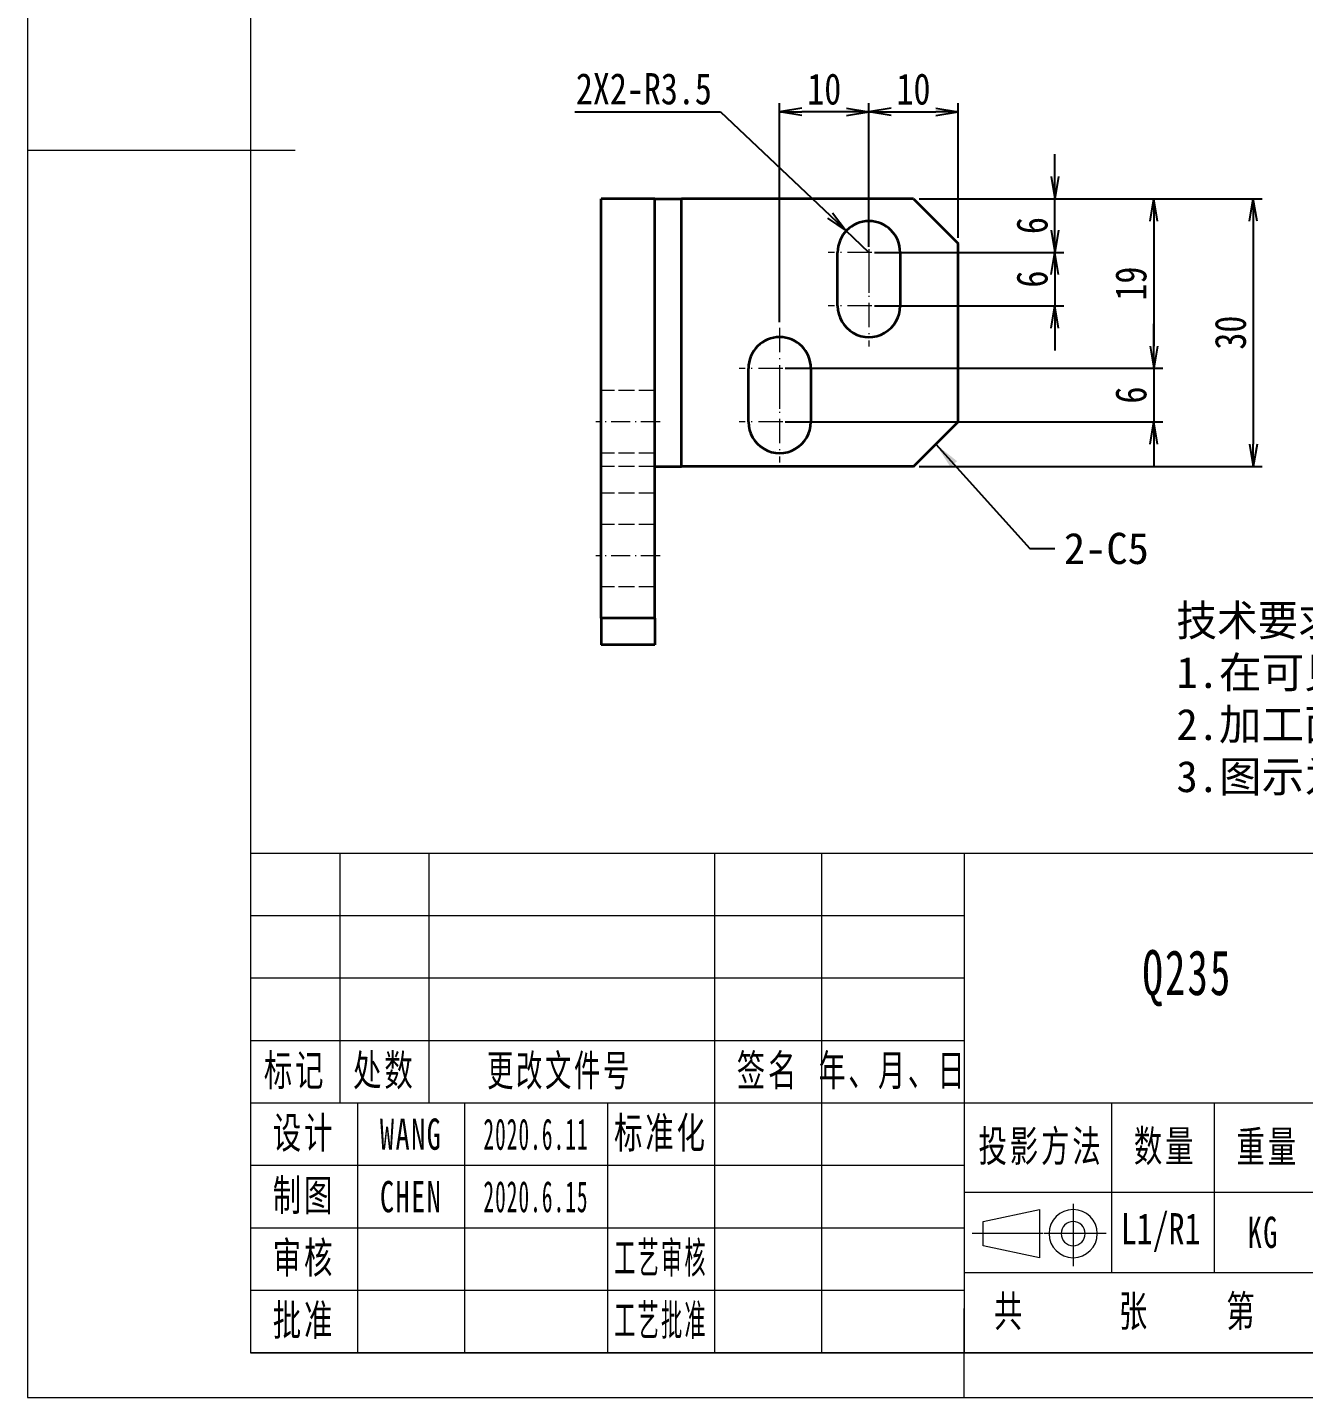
# Model space of a CAD drawing. Header units: millimetres. Extents: x -15766 to 80009, y -9701 to 15159.
# Drawn here: x -12916.7 to -12773.7, y 6744.8 to 6898.4 of the extents above; entities that cross this region are included whole.
import ezdxf

# ---------------------------------------------------------------- set-up
doc = ezdxf.new("R2010")
doc.units = ezdxf.units.MM
for name, pattern in [('AM_ISO08W050x2', [9, 6, -0.75, 1.5, -0.75]), ('CENTER-HOKUTO_1', [16, 13, -1, 1, -1]), ('DASHDOT', [18.5, 12, -3, 0.5, -3]), ('DASHED', [15, 12, -3]), ('HIDDEN-HOKUTO_1', [2, 1, -1])]:
    doc.linetypes.add(name, pattern=pattern)
doc.layers.get('DEFPOINTS').update_dxf_attribs({"lineweight": 18})
for name, color, linetype, lineweight in [('AM_HID', 1, 'HIDDEN-HOKUTO_1', 18), ('AM_VIS', 7, 'Continuous', 18), ('CDRAFT0', 7, 'Continuous', 18), ('CENTER', 2, 'AM_ISO08W050x2', 15), ('word_dim', 9, 'Continuous', 18), ('尺寸线层', 3, 'Continuous', 18), ('粗实线层_1', 7, 'Continuous', 15), ('细实线层', 7, 'Continuous', 18)]:
    doc.layers.add(name, color=color, linetype=linetype, lineweight=lineweight)
doc.styles.add('DIM', font='', dxfattribs={"width": 0.8})
doc.styles.add('UserTxtStyle1', font='', dxfattribs={"width": 0.618357})
doc.styles.add('UserTxtStyle2', font='', dxfattribs={"width": 0.634692})
doc.styles.add('标准', font='', dxfattribs={"width": 0.667})
doc.styles.get('DIM').set_extended_font_data('NSimSun')
doc.styles.get('UserTxtStyle1').set_extended_font_data('宋体')
doc.styles.get('UserTxtStyle2').set_extended_font_data('宋体')
doc.styles.get('标准').set_extended_font_data('宋体')
doc.dimstyles.new('1-1', dxfattribs={"dimtxt": 3.5, "dimasz": 3, "dimexe": 1, "dimexo": 0, "dimgap": 1, "dimtad": 1, "dimdsep": 46, "dimtxsty": 'DIM', "dimblk": '_CAXARROW', "dimcen": 0, "dimdle": 6, "dimclrd": 256, "dimclre": 256, "dimclrt": 3, "dimazin": 2, "dimtfac": 0.707107, "dimtmove": 0, "dimatfit": 3, "dimfxl": 0, "dimfrac": 2, "dimtolj": 1, "dimarcsym": 0})
doc.dimstyles.new('1-1$0', dxfattribs={"dimtxt": 3.5, "dimasz": 2.5, "dimexe": 1, "dimexo": 0.625, "dimgap": 0.8, "dimtad": 1, "dimdsep": 46, "dimtxsty": 'DIM', "dimblk": 'OPEN', "dimcen": 0, "dimdle": 5, "dimclrd": 256, "dimclre": 256, "dimclrt": 3, "dimazin": 3, "dimtfac": 0.5, "dimtmove": 0, "dimatfit": 3, "dimldrblk": 'OPEN', "dimfxl": 0, "dimtolj": 1, "dimarcsym": 0})
doc.dimstyles.new('1-1$4', dxfattribs={"dimtxt": 3.5, "dimasz": 2.5, "dimexe": 1, "dimexo": 0.625, "dimgap": 0.8, "dimtad": 1, "dimtih": 1, "dimtoh": 1, "dimzin": 12, "dimdsep": 46, "dimtxsty": 'DIM', "dimblk": 'OPEN', "dimcen": 0, "dimdle": 5, "dimclrd": 256, "dimclre": 256, "dimclrt": 3, "dimazin": 3, "dimtfac": 0.5, "dimtmove": 0, "dimatfit": 3, "dimldrblk": 'OPEN', "dimfxl": 0, "dimtolj": 1, "dimarcsym": 0})

# ---------------------------------------------------------------- blocks, each defined once
blk = doc.blocks.new('*X1249')
at = {"layer": 'CDRAFT0'}
blk.add_lwpolyline([(0, 0), (210, 0), (210, 297), (0, 297), (0, 0)], dxfattribs=at)
at = {"layer": '粗实线层_1'}
for p, q in [((25, 292), (25, 5)), ((0, 139.83), (30, 139.83)), ((105, 0), (105, 10)), ((25, 5), (205, 5))]:
    blk.add_line(p, q, dxfattribs=at)
blk = doc.blocks.new('_OPEN')
at = {"color": 0, "linetype": 'ByBlock', "lineweight": -2}
for p, q in [((-1, 0.166667), (0, 0)), ((-1, -0.166667), (0, 0)), ((0, 0), (-1, 0))]:
    blk.add_line(p, q, dxfattribs=at)
blk = doc.blocks.new('*D1395')
at = {"layer": 'DEFPOINTS', "color": 0, "transparency": 16777216}
for p in [(-12817.43, 6879.16), (-12801.58, 6879.16), (-12822.43, 6873.16)]:
    blk.add_point(p, dxfattribs=at)
at = {"layer": 'word_dim', "linetype": 'Continuous', "lineweight": -2, "transparency": 16777216}
for p, q in [((-12801.58, 6881.66), (-12801.58, 6884.16)), ((-12816.8, 6879.16), (-12800.58, 6879.16)), ((-12801.58, 6873.16), (-12801.58, 6879.16)), ((-12821.8, 6873.16), (-12800.58, 6873.16)), ((-12801.58, 6870.66), (-12801.58, 6868.16))]:
    blk.add_line(p, q, dxfattribs=at)
at = {"layer": 'word_dim', "lineweight": -2, "transparency": 16777216, "xscale": 2.5, "yscale": 2.5, "zscale": 2.5}
for p, rotation in [((-12801.58, 6879.16), 270), ((-12801.58, 6873.16), 90)]:
    blk.add_blockref('_OPEN', p, dxfattribs=dict(at, rotation=rotation))
at = {"layer": 'word_dim', "color": 3, "transparency": 16777216, "insert": (-12804.13, 6876.16), "char_height": 3.5, "attachment_point": 5, "rotation": 90, "style": 'DIM'}
blk.add_mtext('\\A1;6', dxfattribs=at)
blk = doc.blocks.new('*D1396')
at = {"layer": 'DEFPOINTS', "color": 0, "transparency": 16777216}
for p in [(-12822.43, 6873.16), (-12822.43, 6867.16), (-12801.58, 6867.16)]:
    blk.add_point(p, dxfattribs=at)
at = {"layer": 'word_dim', "linetype": 'Continuous', "lineweight": -2, "transparency": 16777216}
for p, q in [((-12801.58, 6875.66), (-12801.58, 6878.16)), ((-12821.8, 6873.16), (-12800.58, 6873.16)), ((-12801.58, 6873.16), (-12801.58, 6867.16)), ((-12821.8, 6867.16), (-12800.58, 6867.16)), ((-12801.58, 6864.66), (-12801.58, 6862.16))]:
    blk.add_line(p, q, dxfattribs=at)
at = {"layer": 'word_dim', "lineweight": -2, "transparency": 16777216, "xscale": 2.5, "yscale": 2.5, "zscale": 2.5}
for p, rotation in [((-12801.58, 6873.16), 270), ((-12801.58, 6867.16), 90)]:
    blk.add_blockref('_OPEN', p, dxfattribs=dict(at, rotation=rotation))
at = {"layer": 'word_dim', "color": 3, "transparency": 16777216, "insert": (-12804.13, 6870.16), "char_height": 3.5, "attachment_point": 5, "rotation": 90, "style": 'DIM'}
blk.add_mtext('\\A1;6', dxfattribs=at)
blk = doc.blocks.new('*D1397')
at = {"layer": 'DEFPOINTS', "color": 0, "transparency": 16777216}
for p in [(-12817.43, 6879.16), (-12832.43, 6860.16), (-12790.5, 6860.16)]:
    blk.add_point(p, dxfattribs=at)
at = {"layer": 'word_dim', "linetype": 'Continuous', "lineweight": -2, "transparency": 16777216}
for p, q in [((-12816.8, 6879.16), (-12789.5, 6879.16)), ((-12790.5, 6876.66), (-12790.5, 6862.66)), ((-12831.8, 6860.16), (-12789.5, 6860.16))]:
    blk.add_line(p, q, dxfattribs=at)
at = {"layer": 'word_dim', "lineweight": -2, "transparency": 16777216, "xscale": 2.5, "yscale": 2.5, "zscale": 2.5}
for p, rotation in [((-12790.5, 6879.16), 90), ((-12790.5, 6860.16), 270)]:
    blk.add_blockref('_OPEN', p, dxfattribs=dict(at, rotation=rotation))
at = {"layer": 'word_dim', "color": 3, "transparency": 16777216, "insert": (-12793.05, 6869.66), "char_height": 3.5, "attachment_point": 5, "rotation": 90, "style": 'DIM'}
blk.add_mtext('\\A1;19', dxfattribs=at)
blk = doc.blocks.new('*D1398')
at = {"layer": 'DEFPOINTS', "color": 0, "transparency": 16777216}
for p in [(-12832.43, 6860.16), (-12832.43, 6854.16), (-12790.5, 6854.16)]:
    blk.add_point(p, dxfattribs=at)
at = {"layer": 'word_dim', "linetype": 'Continuous', "lineweight": -2, "transparency": 16777216}
for p, q in [((-12790.5, 6862.66), (-12790.5, 6865.16)), ((-12831.8, 6860.16), (-12789.5, 6860.16)), ((-12790.5, 6860.16), (-12790.5, 6854.16)), ((-12831.8, 6854.16), (-12789.5, 6854.16)), ((-12790.5, 6851.66), (-12790.5, 6849.16))]:
    blk.add_line(p, q, dxfattribs=at)
at = {"layer": 'word_dim', "lineweight": -2, "transparency": 16777216, "xscale": 2.5, "yscale": 2.5, "zscale": 2.5}
for p, rotation in [((-12790.5, 6860.16), 270), ((-12790.5, 6854.16), 90)]:
    blk.add_blockref('_OPEN', p, dxfattribs=dict(at, rotation=rotation))
at = {"layer": 'word_dim', "color": 3, "transparency": 16777216, "insert": (-12793.05, 6857.16), "char_height": 3.5, "attachment_point": 5, "rotation": 90, "style": 'DIM'}
blk.add_mtext('\\A1;6', dxfattribs=at)
blk = doc.blocks.new('*D1399')
at = {"layer": 'DEFPOINTS', "color": 0, "transparency": 16777216}
for p in [(-12817.43, 6879.16), (-12817.43, 6849.16), (-12779.35, 6849.16)]:
    blk.add_point(p, dxfattribs=at)
at = {"layer": 'word_dim', "linetype": 'Continuous', "lineweight": -2, "transparency": 16777216}
for p, q in [((-12816.8, 6879.16), (-12778.35, 6879.16)), ((-12779.35, 6876.66), (-12779.35, 6851.66)), ((-12816.8, 6849.16), (-12778.35, 6849.16))]:
    blk.add_line(p, q, dxfattribs=at)
at = {"layer": 'word_dim', "lineweight": -2, "transparency": 16777216, "xscale": 2.5, "yscale": 2.5, "zscale": 2.5}
for p, rotation in [((-12779.35, 6879.16), 90), ((-12779.35, 6849.16), 270)]:
    blk.add_blockref('_OPEN', p, dxfattribs=dict(at, rotation=rotation))
at = {"layer": 'word_dim', "color": 3, "transparency": 16777216, "insert": (-12781.9, 6864.16), "char_height": 3.5, "attachment_point": 5, "rotation": 90, "style": 'DIM'}
blk.add_mtext('\\A1;30', dxfattribs=at)
blk = doc.blocks.new('*D1400')
at = {"layer": 'DEFPOINTS', "color": 0, "transparency": 16777216}
for p in [(-12812.43, 6888.9), (-12822.43, 6873.16), (-12812.43, 6874.16)]:
    blk.add_point(p, dxfattribs=at)
at = {"layer": 'word_dim', "linetype": 'Continuous', "lineweight": -2, "transparency": 16777216}
for p, q in [((-12822.43, 6873.78), (-12822.43, 6889.9)), ((-12812.43, 6874.78), (-12812.43, 6889.9)), ((-12819.93, 6888.9), (-12814.93, 6888.9))]:
    blk.add_line(p, q, dxfattribs=at)
at = {"layer": 'word_dim', "lineweight": -2, "transparency": 16777216, "xscale": 2.5, "yscale": 2.5, "zscale": 2.5, "rotation": 180}
blk.add_blockref('_OPEN', (-12822.43, 6888.9), dxfattribs=at)
at = {"layer": 'word_dim', "lineweight": -2, "transparency": 16777216, "xscale": 2.5, "yscale": 2.5, "zscale": 2.5}
blk.add_blockref('_OPEN', (-12812.43, 6888.9), dxfattribs=at)
at = {"layer": 'word_dim', "color": 3, "transparency": 16777216, "insert": (-12817.43, 6891.45), "char_height": 3.5, "attachment_point": 5, "style": 'DIM'}
blk.add_mtext('\\A1;10', dxfattribs=at)
blk = doc.blocks.new('*D1401')
at = {"layer": 'DEFPOINTS', "color": 0, "transparency": 16777216}
for p in [(-12832.43, 6888.9), (-12822.43, 6873.16), (-12832.43, 6864.71)]:
    blk.add_point(p, dxfattribs=at)
at = {"layer": 'word_dim', "linetype": 'Continuous', "lineweight": -2, "transparency": 16777216}
for p, q in [((-12832.43, 6865.33), (-12832.43, 6889.9)), ((-12822.43, 6873.78), (-12822.43, 6889.9)), ((-12824.93, 6888.9), (-12829.93, 6888.9))]:
    blk.add_line(p, q, dxfattribs=at)
at = {"layer": 'word_dim', "lineweight": -2, "transparency": 16777216, "xscale": 2.5, "yscale": 2.5, "zscale": 2.5, "rotation": 180}
blk.add_blockref('_OPEN', (-12832.43, 6888.9), dxfattribs=at)
at = {"layer": 'word_dim', "lineweight": -2, "transparency": 16777216, "xscale": 2.5, "yscale": 2.5, "zscale": 2.5}
blk.add_blockref('_OPEN', (-12822.43, 6888.9), dxfattribs=at)
at = {"layer": 'word_dim', "color": 3, "transparency": 16777216, "insert": (-12827.43, 6891.45), "char_height": 3.5, "attachment_point": 5, "style": 'DIM'}
blk.add_mtext('\\A1;10', dxfattribs=at)
blk = doc.blocks.new('*D1402')
at = {"layer": 'DEFPOINTS', "color": 0, "transparency": 16777216}
for p in [(-12824.97, 6875.57), (-12822.43, 6873.16)]:
    blk.add_point(p, dxfattribs=at)
at = {"layer": 'word_dim', "linetype": 'Continuous', "lineweight": -2, "transparency": 16777216}
for p, q in [((-12855.38, 6888.92), (-12839.06, 6888.92)), ((-12839.06, 6888.92), (-12826.78, 6877.29)), ((-12822.43, 6873.16), (-12824.97, 6875.57))]:
    blk.add_line(p, q, dxfattribs=at)
at = {"layer": 'word_dim', "lineweight": -2, "transparency": 16777216, "xscale": 2.5, "yscale": 2.5, "zscale": 2.5, "rotation": 316.5389551161903}
blk.add_blockref('_OPEN', (-12824.97, 6875.57), dxfattribs=at)
at = {"layer": 'word_dim', "color": 3, "transparency": 16777216, "insert": (-12847.65, 6891.47), "char_height": 3.5, "attachment_point": 5, "style": 'DIM'}
blk.add_mtext('\\A1;2X2-R3.5', dxfattribs=at)
blk = doc.blocks.new('_CAXARROW')
blk.add_hatch(color=0).paths.add_polyline_path([(0, 0), (-1, 0.125), (-1, -0.125)], flags=0)

msp = doc.modelspace()

# ---------------------------------------------------------------- linework, layer by layer
at = {"layer": 'AM_HID', "color": 1, "linetype": 'DASHED', "lineweight": 13}
msp.add_line((-12843.42949, 6849.15813), (-12843.42949, 6879.15813), dxfattribs=at)
at = {"layer": 'AM_HID', "color": 1, "linetype": 'DASHED', "lineweight": 13, "ltscale": 0.15}
for p, q in [((-12846.42949, 6857.65813), (-12852.42949, 6857.65813)), ((-12846.42949, 6850.65813), (-12852.42949, 6850.65813)), ((-12846.42949, 6849.15813), (-12852.42949, 6849.15813)), ((-12846.42949, 6846.15813), (-12852.42949, 6846.15813)), ((-12846.42949, 6842.65813), (-12852.42949, 6842.65813)), ((-12846.42949, 6835.65813), (-12852.42949, 6835.65813)), ((-12846.42949, 6832.15813), (-12852.42949, 6832.15813))]:
    msp.add_line(p, q, dxfattribs=at)
at = {"layer": 'AM_VIS', "color": 7, "lineweight": 35}
for p, q in [((-12852.42949, 6832.15826), (-12852.42949, 6879.15826)), ((-12846.42949, 6832.15826), (-12846.42949, 6879.15826)), ((-12817.42949, 6879.15813), (-12843.42949, 6879.15813)), ((-12843.42949, 6849.15813), (-12843.42949, 6879.15813)), ((-12812.42949, 6854.15813), (-12812.42949, 6874.15813)), ((-12817.42949, 6849.15813), (-12843.42949, 6849.15813))]:
    msp.add_line(p, q, dxfattribs=at)
at = {"layer": 'AM_VIS', "color": 7, "lineweight": 35, "ltscale": 0.15}
for p, q in [((-12846.42949, 6879.15826), (-12852.42949, 6879.15826)), ((-12825.92949, 6867.15813), (-12825.92949, 6873.15813)), ((-12818.92949, 6873.15813), (-12818.92949, 6867.15813)), ((-12835.92949, 6854.15813), (-12835.92949, 6860.15813)), ((-12828.92949, 6860.15813), (-12828.92949, 6854.15813)), ((-12846.42949, 6832.15826), (-12852.42949, 6832.15826)), ((-12846.42949, 6829.15826), (-12852.42949, 6829.15826))]:
    msp.add_line(p, q, dxfattribs=at)
at = {"layer": 'AM_VIS', "color": 7, "lineweight": 35, "ltscale": 0.075}
for p, q in [((-12846.42949, 6879.15813), (-12843.42949, 6879.15813)), ((-12846.42949, 6849.15813), (-12843.42949, 6849.15813)), ((-12852.42949, 6832.15826), (-12852.42949, 6829.15826)), ((-12846.42949, 6832.15826), (-12846.42949, 6829.15826))]:
    msp.add_line(p, q, dxfattribs=at)
at = {"layer": 'AM_VIS', "color": 7, "lineweight": 35, "ltscale": 0.176777}
for p, q in [((-12817.42949, 6879.15813), (-12812.42949, 6874.15813)), ((-12817.42949, 6849.15813), (-12812.42949, 6854.15813))]:
    msp.add_line(p, q, dxfattribs=at)
at = {"layer": 'AM_VIS', "color": 7, "lineweight": 35}
for centre, start, end in [((-12822.42949, 6873.15813), 0.0000001, 179.999995), ((-12822.42949, 6867.15813), 179.999995, 0.0000001), ((-12832.42949, 6860.15813), 0.0000001, 179.999995), ((-12832.42949, 6854.15813), 179.999995, 0.0000001)]:
    msp.add_arc(centre, 3.5, start, end, dxfattribs=at)
at = {"layer": 'CENTER', "color": 2, "linetype": 'DASHDOT', "lineweight": 13, "ltscale": 0.227499}
for p, q in [((-12822.42949, 6877.70806), (-12822.42949, 6868.60809)), ((-12822.42949, 6871.70806), (-12822.42949, 6862.60809)), ((-12832.42949, 6864.70806), (-12832.42949, 6855.60809)), ((-12832.42949, 6858.70806), (-12832.42949, 6849.60809))]:
    msp.add_line(p, q, dxfattribs=at)
at = {"layer": 'CENTER', "color": 2, "linetype": 'DASHDOT', "lineweight": 13, "ltscale": 0.227502}
for p, q in [((-12817.87919, 6873.15813), (-12826.97929, 6873.15813)), ((-12817.87919, 6867.15813), (-12826.97929, 6867.15813)), ((-12827.87919, 6860.15813), (-12836.97929, 6860.15813)), ((-12827.87919, 6854.15813), (-12836.97929, 6854.15813))]:
    msp.add_line(p, q, dxfattribs=at)
at = {"layer": 'CENTER', "color": 2, "linetype": 'DASHDOT', "lineweight": 13, "ltscale": 0.180017}
for p, q in [((-12845.82939, 6854.15813), (-12853.03007, 6854.15813)), ((-12845.82939, 6839.15813), (-12853.03007, 6839.15813))]:
    msp.add_line(p, q, dxfattribs=at)
at = {"layer": '粗实线层_1'}
for p, q in [((-12711.73401, 6805.79172), (-12891.73401, 6805.79172)), ((-12891.73401, 6805.79172), (-12891.73401, 6749.79172)), ((-12811.73401, 6805.79172), (-12811.73401, 6749.79172)), ((-12761.73401, 6777.79172), (-12891.73401, 6777.79172)), ((-12851.73401, 6777.79172), (-12851.73401, 6749.79172)), ((-12795.23401, 6777.79172), (-12795.23401, 6758.79172)), ((-12783.73401, 6777.79172), (-12783.73401, 6758.79172)), ((-12811.73401, 6770.79172), (-12891.73401, 6770.79172)), ((-12811.73401, 6763.79172), (-12891.73401, 6763.79172)), ((-12761.73401, 6758.79172), (-12811.73401, 6758.79172)), ((-12811.73401, 6756.79172), (-12891.73401, 6756.79172)), ((-12711.73401, 6749.79172), (-12891.73401, 6749.79172))]:
    msp.add_line(p, q, dxfattribs=at)
at = {"layer": '细实线层'}
for p, q in [((-12881.73401, 6805.79172), (-12881.73401, 6777.79172)), ((-12871.73401, 6805.79172), (-12871.73401, 6777.79172)), ((-12839.73401, 6805.79172), (-12839.73401, 6749.79172)), ((-12827.73401, 6805.79172), (-12827.73401, 6749.79172)), ((-12811.73401, 6798.79172), (-12891.73401, 6798.79172)), ((-12811.73401, 6791.79172), (-12891.73401, 6791.79172)), ((-12811.73401, 6784.79172), (-12891.73401, 6784.79172)), ((-12879.73401, 6777.79172), (-12879.73401, 6749.79172)), ((-12867.73401, 6777.79172), (-12867.73401, 6749.79172)), ((-12761.73401, 6767.79172), (-12811.73401, 6767.79172))]:
    msp.add_line(p, q, dxfattribs=at)
at = {"layer": '细实线层', "color": 3}
for p, q in [((-12809.63235, 6764.52054), (-12803.3053, 6765.87054)), ((-12803.3053, 6765.87054), (-12803.3053, 6760.47054)), ((-12809.63235, 6761.82054), (-12809.63235, 6764.52054)), ((-12803.3053, 6760.47054), (-12809.63235, 6761.82054))]:
    msp.add_line(p, q, dxfattribs=at)
at = {"layer": '细实线层', "color": 2, "linetype": 'CENTER-HOKUTO_1', "lineweight": 18}
for p, q in [((-12799.53589, 6766.49154), (-12799.53589, 6759.51474)), ((-12802.88598, 6763.17054), (-12810.84403, 6763.17054)), ((-12795.82355, 6763.17054), (-12802.7792, 6763.17054))]:
    msp.add_line(p, q, dxfattribs=at)
at = {"layer": '细实线层', "color": 3}
for radius in [2.7, 1.35]:
    msp.add_arc((-12799.53589, 6763.17054), radius, 0, 359.9893827, dxfattribs=at)

# ---------------------------------------------------------------- block references
at = {"layer": 'AM_VIS'}
msp.add_blockref('*X1249', (-12916.73401, 6744.79172), dxfattribs=at)

# ---------------------------------------------------------------- texts
at = {"layer": 'word_dim', "color": 3, "insert": (-12800.57789, 6841.72411), "char_height": 3.5, "width": 6, "attachment_point": 1}
msp.add_mtext('\\A1;2-C5', dxfattribs=at)
at = {"layer": 'word_dim', "linetype": 'Continuous', "ltscale": 4, "insert": (-12787.96256, 6833.66332), "char_height": 3.5, "width": 139.6035818, "attachment_point": 1}
msp.add_mtext('{\\C3;技术要求：\\P\\fNSimSun|b0|i0|c134|p49;1\\fSimSun|b0|i0|c134|p49;.在可见面上刻零件号;\\P2.加工面涂防锈漆，其余表面按色板喷漆;\\P\\fNSimSun|b0|i0|c134|p49;3.图示为右侧，左侧与之对称制作。}', dxfattribs=at)
at = {"layer": '尺寸线层', "attachment_point": 5, "line_spacing_factor": 1.15057}
for s, insert, char_height, width, style in [('{\\T1.1;Q235}', (-12786.73401, 6791.79172), 5.0503058, 29.4580043, '标准'), ('\\T1.1;标记', (-12886.73401, 6781.29172), 3.5, 18, '标准'), ('\\T1.1;处数', (-12876.73401, 6781.29172), 3.5, 18, '标准'), ('\\T1.1;更改文件号', (-12857.1006, 6781.26772), 3.5, 30, 'UserTxtStyle1'), ('\\T1.1;签名', (-12833.73401, 6781.29172), 3.5, 22, '标准'), ('\\T1.1;年、月、日', (-12819.73401, 6781.29172), 3.5, 30, 'UserTxtStyle2'), ('\\T1.1;设计', (-12885.73401, 6774.29172), 3.5, 22, '标准'), ('{\\T1.1;WANG}', (-12873.73401, 6774.29172), 3.5, 22, '标准'), ('\\T1.1;标准化', (-12845.73401, 6774.29172), 3.5, 22, '标准'), ('{\\W0.5;\\T1.1;2020.6.11}', (-12859.73401, 6774.29172), 3.5, 16, '标准'), ('\\T1.1;投影方法', (-12803.13902, 6772.79172), 3.5, 22, '标准'), ('\\T1.1;数量', (-12789.23401, 6772.79172), 3.5, 22, '标准'), ('\\T1.1;重量', (-12777.73401, 6772.79172), 3.5, 22, '标准'), ('\\T1.1;制图', (-12885.73401, 6767.29172), 3.5, 22, '标准'), ('{\\T1.1;CHEN}', (-12873.73401, 6767.29172), 3.5, 22, '标准'), ('{\\W0.5;\\T1.1;2020.6.15}', (-12859.73401, 6767.29172), 3.5, 16, '标准'), ('{\\fFangSong|b0|i0|c134|p49;\\W0.75;\\C3;L1/R1}', (-12789.73401, 6763.29172), 3.5, 11, '标准'), ('{\\T1.1;KG}', (-12778.23401, 6763.29172), 3.5, 11, '标准'), ('\\T1.1;审核', (-12885.73401, 6760.29172), 3.5, 22, '标准'), ('{\\W0.5;\\T1.1;工艺审核}', (-12845.73401, 6760.29172), 3.5, 22, '标准'), ('\\T1.1;共', (-12806.66268, 6754.29172), 3.5, 8, '标准'), ('\\T1.1;张', (-12792.66268, 6754.29172), 3.5, 8, '标准'), ('\\T1.1;第', (-12780.62377, 6754.29172), 3.5, 8, '标准'), ('{\\T1.1;批准}', (-12885.73401, 6753.29172), 3.5, 22, '标准'), ('{\\W0.5;\\T1.1;工艺批准}', (-12845.73401, 6753.29172), 3.5, 22, '标准')]:
    msp.add_mtext(s, dxfattribs=dict(at, insert=insert, char_height=char_height, width=width, style=style))

# ---------------------------------------------------------------- dimensions: what is measured, and where the dimension line sits
at = {"layer": 'word_dim', "color": 3, "true_color": 0x00ff00}
dim = msp.add_radius_dim(center=(-12822.42949, 6873.15813), mpoint=(-12824.96993, 6875.56565), dimstyle='1-1$4', override={"dimpost": '2X2-R<>'}, dxfattribs=at)
dim.commit()
dim.dimension.update_dxf_attribs({"geometry": '*D1402', "text_midpoint": (-12847.64527, 6888.92141), "dimtype": 164})
for base, p2, picture, middle in [((-12832.42949, 6888.90397), (-12832.42949, 6864.70806), '*D1401', (-12827.42936, 6891.45397)), ((-12812.42949, 6888.90397), (-12812.42949, 6874.15813), '*D1400', (-12817.42936, 6891.45397))]:
    dim = msp.add_linear_dim(base=base, p1=(-12822.42924, 6873.15813), p2=p2, dimstyle='1-1$0', dxfattribs=at)
    dim.commit()
    dim.dimension.update_dxf_attribs({"geometry": picture, "text_midpoint": middle})
for base, p1, p2, picture, middle in [((-12801.58156, 6879.15813), (-12822.42924, 6873.15813), (-12817.42949, 6879.15813), '*D1395', (-12804.13156, 6876.15813)), ((-12790.50035, 6860.15813), (-12817.42949, 6879.15813), (-12832.42949, 6860.15813), '*D1397', (-12793.05035, 6869.65813)), ((-12779.34742, 6849.15813), (-12817.42949, 6879.15813), (-12817.42949, 6849.15813), '*D1399', (-12781.89742, 6864.15813)), ((-12801.58156, 6867.15807), (-12822.42949, 6873.15807), (-12822.42949, 6867.15807), '*D1396', (-12804.13156, 6870.15807)), ((-12790.50035, 6854.15813), (-12832.42949, 6860.15813), (-12832.42924, 6854.15813), '*D1398', (-12793.05035, 6857.15813))]:
    dim = msp.add_linear_dim(base=base, p1=p1, p2=p2, angle=90, dimstyle='1-1$0', dxfattribs=at)
    dim.commit()
    dim.dimension.update_dxf_attribs({"geometry": picture, "text_midpoint": middle})

# ---------------------------------------------------------------- leaders
at = {"layer": 'word_dim', "color": 3, "true_color": 0x00ff00, "annotation_type": 0, "has_hookline": 1, "hookline_direction": 0, "text_width": 12.83333}
msp.add_leader([(-12814.92949, 6851.65813), (-12804.40558, 6839.97411), (-12801.57789, 6839.97411)], dimstyle='1-1', override={"dimgap": 1, "dimtad": 0}, dxfattribs=at)

doc.saveas('drawing.dxf')
